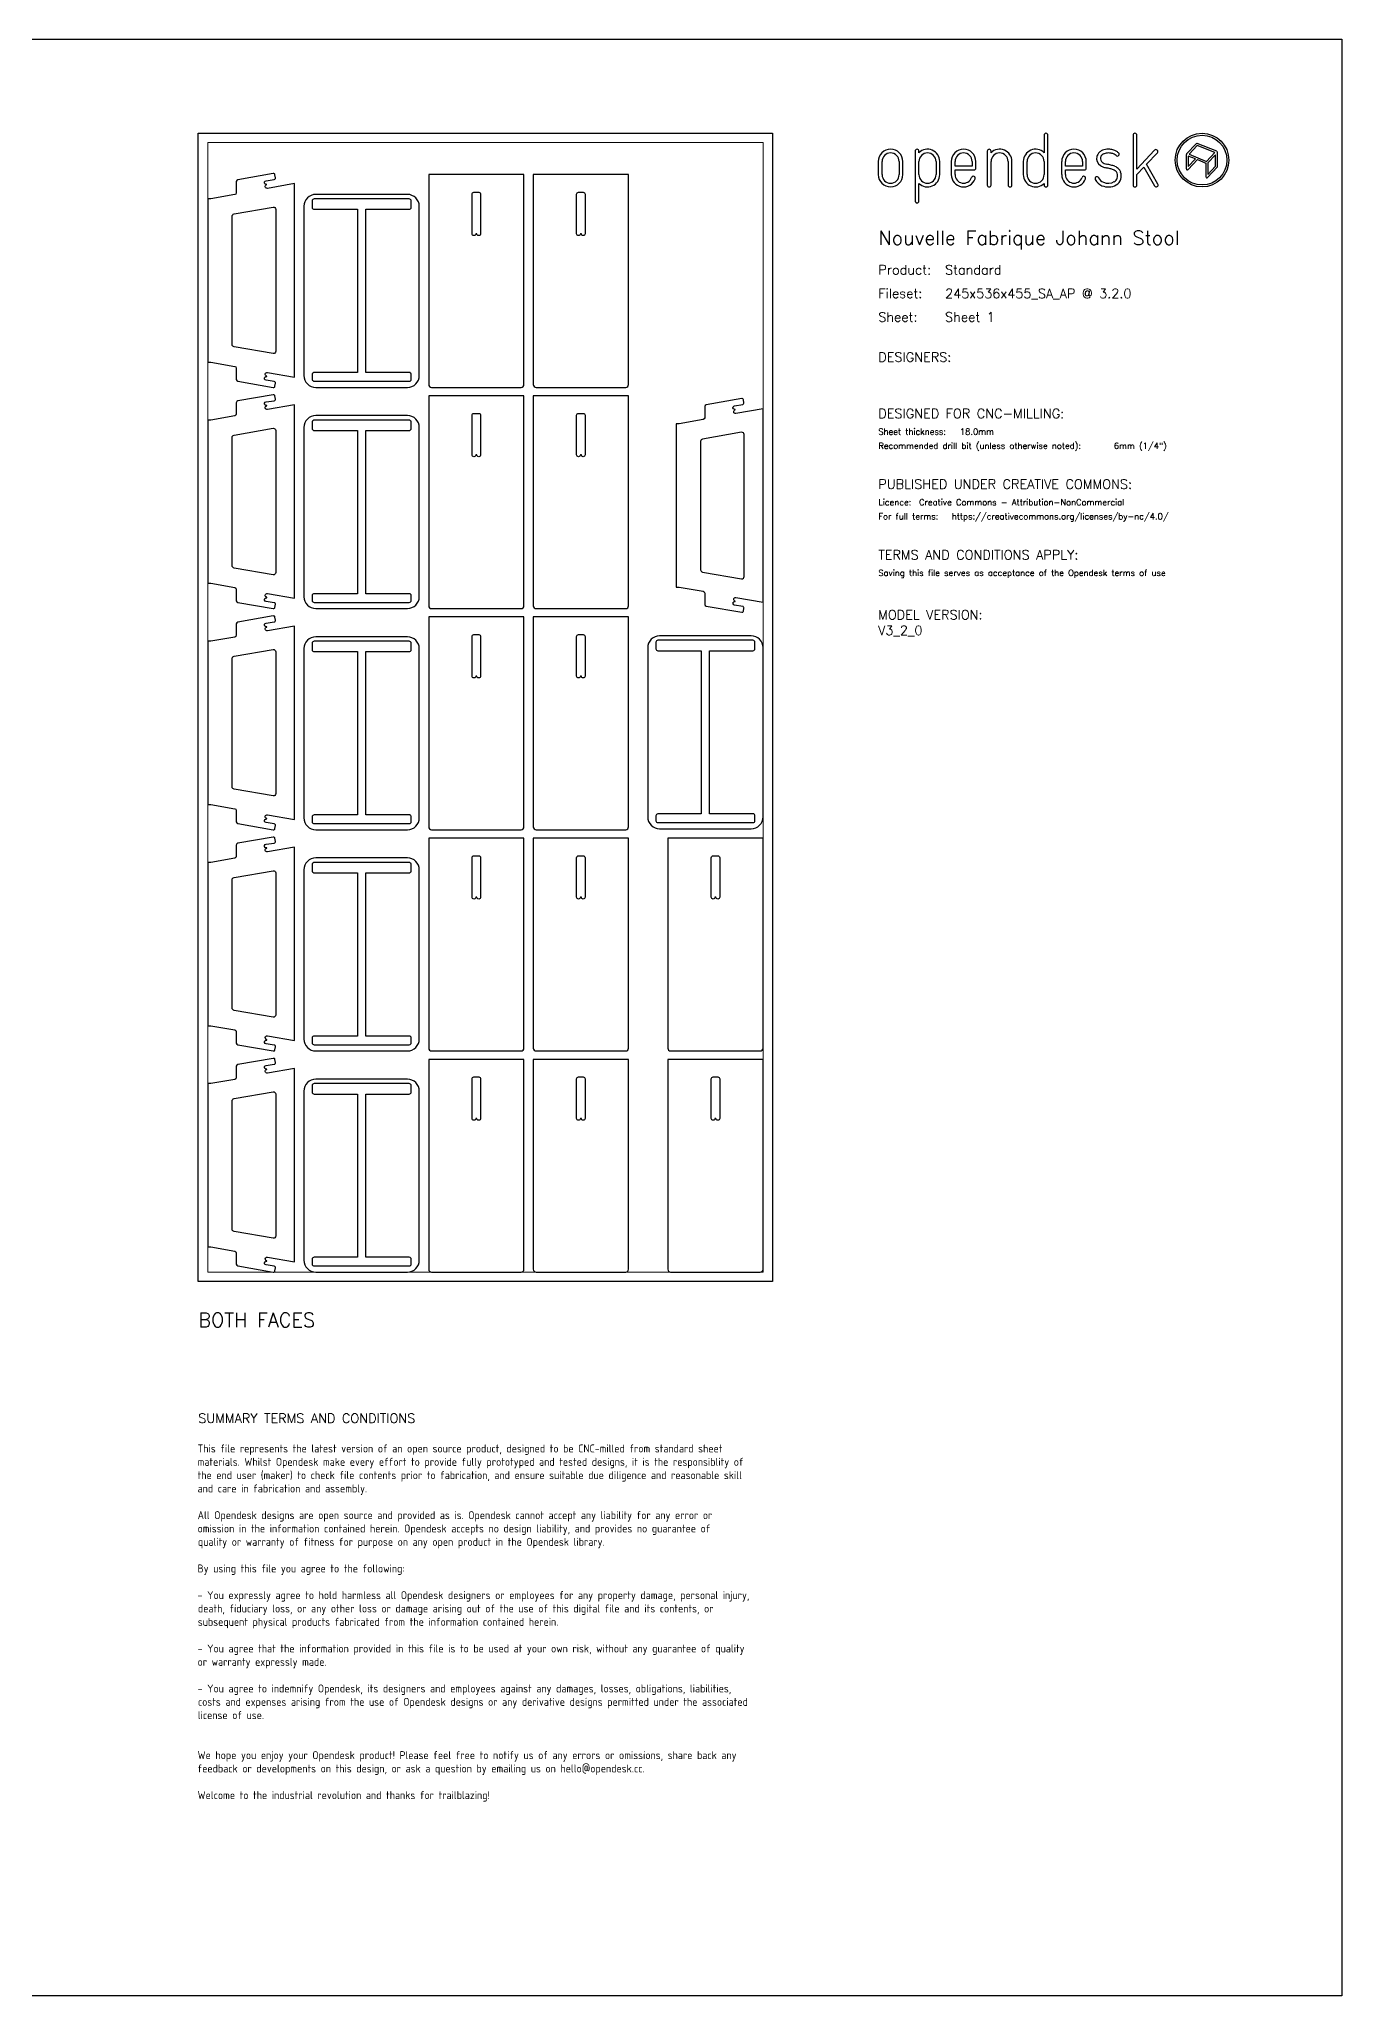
# Model space of a CAD drawing. Header units: millimetres. Extents: x -300 to 5880, y -300 to 4158.
# Drawn here: x 3112 to 5880, y 0 to 4158 of the extents above; entities that cross this region are included whole.
import ezdxf
from ezdxf.enums import TextEntityAlignment as Align

# ---------------------------------------------------------------- set-up
doc = ezdxf.new("R2010")
doc.units = ezdxf.units.MM
doc.layers.add('00-NOPRINT_TEXT', color=7, linetype='Continuous', lineweight=25)
doc.layers.add('00_NOPRINT_TOLERANCE', color=7, linetype='Continuous', lineweight=5)
for name, color, linetype, lineweight, true_color in [('BOARD_$TH-NOMINAL', 3, 'Continuous', 30, 0x00ff00), ('TOP-CUT-INSIDE_18.000MM', 1, 'Continuous', 25, 0xff1c00), ('TOP-CUT-OUTSIDE_18.000MM', 220, 'Continuous', 25, 0xff00d1), ('TOP-POCKET-INSIDE_12.000MM', 140, 'Continuous', 25, 0x00b1ff)]:
    doc.layers.add(name, color=color, linetype=linetype, lineweight=lineweight, true_color=true_color)
doc.styles.add('OD-ISOCP-17_221', font='isocp.shx')
doc.styles.add('OD-ISOCP-17_222', font='isocp.shx')
doc.styles.add('OD-ISOCP-17_223', font='isocp.shx')
doc.styles.add('OD-ISOCP-17_224', font='isocp.shx')
doc.styles.add('OD-ISOCP-17_225', font='isocp.shx')
doc.styles.add('OD-ISOCP-17_226', font='isocp.shx')
doc.styles.add('OD-ISOCP-17_227', font='isocp.shx')
doc.styles.add('OD-ISOCP-17_228', font='isocp.shx')
doc.styles.add('OD-ISOCP-17_229', font='isocp.shx')
doc.styles.add('OD-ISOCP-17_230', font='isocp.shx')
doc.styles.add('OD-ISOCP-17_231', font='isocp.shx')
doc.styles.add('OD-ISOCP-17_232', font='isocp.shx')
doc.styles.add('OD-ISOCP-17_233', font='isocp.shx')
doc.styles.add('OD-ISOCP-17_234', font='isocp.shx')
doc.styles.add('OD-ISOCP-17_235', font='isocp.shx')
doc.styles.add('OD-ISOCP-17_236', font='isocp.shx')
doc.styles.add('OD-ISOCP-17_237', font='isocp.shx')
doc.styles.add('OD-ISOCP-17_238', font='isocp.shx')
doc.styles.add('OD-ISOCP-17_239', font='isocp.shx')
doc.styles.add('OD-SIMPLEX-13_86', font='simplex.shx')
doc.styles.add('OD-SIMPLEX-20_82', font='simplex.shx')
doc.styles.add('OD-SIMPLEX-20_86', font='simplex.shx')
doc.styles.add('OD-SIMPLEX-20_88', font='simplex.shx')
doc.styles.add('OD-SIMPLEX-30_83', font='simplex.shx')
doc.styles.add('OD-SIMPLEX-30_87', font='simplex.shx')

# ---------------------------------------------------------------- blocks, each defined once
blk = doc.blocks.new('Borders Opendesk_7')
at = {"layer": '00-NOPRINT_TEXT'}
for p, q in [((0, 4158), (5880, 4158)), ((5880, 4158), (5880, 0)), ((5247.4, 3954), (5247.4, 3916.7)), ((5255.3, 3848), (5255.3, 3954)), ((5436.4, 3954), (5436.4, 3848)), ((5444.4, 3881.9), (5444.4, 3954)), ((4973.4, 3920.1), (4973.4, 3814.1)), ((4981.3, 3916.7), (4981.3, 3920.1)), ((5126.6, 3920.1), (5126.6, 3848)), ((5134.5, 3916.7), (5134.5, 3920.1)), ((5482.1, 3922), (5444.4, 3881.9)), ((5464.8, 3892.1), (5487.9, 3916.6)), ((5549.5, 3912.6), (5549.5, 3882.2)), ((5570.5, 3935.8), (5550.1, 3914)), ((5553.7, 3909.6), (5553.7, 3887.4)), ((5568.8, 3903.5), (5553.7, 3909.6)), ((5572.6, 3931.9), (5555.2, 3913.4)), ((5555.2, 3913.4), (5592.6, 3898.3)), ((5610, 3916.9), (5572.6, 3931.9)), ((5614.4, 3919.6), (5572.8, 3936.3)), ((5592.6, 3898.3), (5610, 3916.9)), ((5611.5, 3912.4), (5595.2, 3895.1)), ((5611.5, 3888.1), (5611.5, 3912.4)), ((5615.7, 3887.3), (5615.7, 3917.6)), ((4895, 3898), (4895, 3870.1)), ((4902.9, 3870.1), (4902.9, 3898)), ((4939.3, 3898), (4939.3, 3870.1)), ((4947.3, 3870.1), (4947.3, 3898)), ((4981.3, 3870.1), (4981.3, 3898)), ((5017.7, 3898), (5017.7, 3870.1)), ((5025.6, 3870.1), (5025.6, 3898)), ((5050, 3898), (5050, 3870.1)), ((5058, 3888.1), (5058, 3898)), ((5094.4, 3888.1), (5058, 3888.1)), ((5058, 3870.1), (5058, 3880.1)), ((5058, 3880.1), (5098.3, 3880.1)), ((5094.4, 3898), (5094.4, 3888.1)), ((5102.3, 3884.1), (5102.3, 3898)), ((5134.5, 3848), (5134.5, 3898)), ((5170.9, 3898), (5170.9, 3848)), ((5178.9, 3848), (5178.9, 3898)), ((5203, 3898), (5203, 3870.1)), ((5211, 3870.1), (5211, 3898)), ((5247.4, 3898), (5247.4, 3870.1)), ((5284.6, 3898), (5284.6, 3870.1)), ((5292.6, 3888.1), (5292.6, 3898)), ((5329, 3888.1), (5292.6, 3888.1)), ((5292.6, 3870.1), (5292.6, 3880.1)), ((5292.6, 3880.1), (5332.9, 3880.1)), ((5329, 3898), (5329, 3888.1)), ((5336.9, 3884.1), (5336.9, 3898)), ((5444.4, 3870.4), (5459.1, 3886)), ((5444.4, 3848), (5444.4, 3870.4)), ((5459.1, 3886), (5482.1, 3846)), ((5489, 3850), (5464.8, 3892.1)), ((5553.1, 3880.8), (5572.9, 3901.9)), ((5553.7, 3887.4), (5568.8, 3903.5)), ((5572.9, 3901.9), (5591.1, 3894.5)), ((5591.1, 3894.5), (5591.1, 3865.5)), ((5594.7, 3864.1), (5615.1, 3885.8)), ((5595.2, 3895.1), (5595.2, 3870.7)), ((5595.2, 3870.7), (5611.5, 3888.1)), ((4981.3, 3814.1), (4981.3, 3851.4)), ((5247.4, 3851.4), (5247.4, 3848)), ((5880, 0), (0, 0))]:
    blk.add_line(p, q, dxfattribs=at)
for radius in [57, 52.9]:
    blk.add_circle((5582.9, 3901), radius, dxfattribs=at)
for centre, radius, start, end in [((5251.3, 3954), 3.97, 0, 180), ((5440.4, 3954), 3.97, 0, 180), ((4921.1, 3898), 26.1, 0, 180), ((4921.1, 3898), 18.2, 0, 180), ((4977.3, 3920.1), 3.97, 0, 180), ((4999.5, 3898), 26.1, 0, 134.1316), ((4999.5, 3898), 18.2, 0, 180), ((5076.2, 3898), 26.1, 0, 180), ((5076.2, 3898), 18.2, 0, 180), ((5130.6, 3920.1), 3.97, 0, 180), ((5152.7, 3898), 26.1, 0, 134.1316), ((5152.7, 3898), 18.2, 0, 180), ((5229.2, 3898), 26.1, 45.8684, 180), ((5229.2, 3898), 18.2, 0, 180), ((5310.8, 3898), 26.1, 0, 180), ((5310.8, 3898), 18.2, 0, 180), ((5377.2, 3904.5), 18.3, 167.0964, 235.8453), ((5375.9, 3904.8), 16.9, 150.5139, 167.0489), ((5377.5, 3903.4), 19, 138.9882, 149.267), ((5377.5, 3903.4), 19, 127.9168, 138.9882), ((5380.5, 3899.5), 24, 111.7012, 127.9168), ((5375.9, 3904.8), 8.99, 151.0519, 168.0238), ((5377.5, 3903.4), 11.1, 138.9882, 148.8091), ((5377.5, 3903.4), 11.1, 127.9168, 138.9882), ((5380.5, 3899.5), 16, 111.7012, 127.9168), ((5383.5, 3891.9), 32.1, 90, 111.7012), ((5383.5, 3891.9), 24.2, 90, 111.7012), ((5383.5, 3878.8), 45.3, 80.7104, 90), ((5383.5, 3878.8), 37.3, 80.7104, 90), ((5385.9, 3893.2), 22.7, 71.5035, 80.7104), ((5385.9, 3893.2), 30.7, 71.5035, 80.7104), ((5387.1, 3896.7), 19, 61.0356, 71.5035), ((5387.1, 3896.7), 26.9, 61.0356, 71.5035), ((5387.1, 3896.7), 19, 46.7983, 61.0356), ((5387.1, 3896.7), 26.9, 46.7983, 61.0356), ((5402.8, 3913.5), 3.97, 226.7983, 46.7983), ((5485, 3919.3), 3.97, 316.7135, 136.7135), ((5551.6, 3912.6), 2.06, 136.7696, 180), ((5572, 3934.4), 2.06, 68.0714, 136.7696), ((5613.6, 3917.6), 2.06, 0, 68.0714), ((4921.1, 3870.1), 26.1, 180, 0), ((4921.1, 3870.1), 18.2, 180, 0), ((4999.5, 3870.1), 18.2, 180, 0), ((4999.5, 3870.1), 26.1, 225.8684, 0), ((5076.2, 3870.1), 26.1, 180, 340.0258), ((5076.2, 3870.1), 18.2, 180, 340.0258), ((5098.3, 3884.1), 3.97, 270, 0), ((5229.2, 3870.1), 26.1, 180, 314.1316), ((5229.2, 3870.1), 18.2, 180, 0), ((5310.8, 3870.1), 26.1, 180, 340.0258), ((5310.8, 3870.1), 18.2, 180, 340.0258), ((5332.9, 3884.1), 3.97, 270, 0), ((5377.2, 3904.5), 10.3, 167.9603, 235.8613), ((5382, 3911.6), 26.9, 235.8511, 248.0912), ((5382, 3911.6), 18.9, 235.8511, 248.0912), ((5388.7, 3928.4), 44.9, 248.0912, 257.5385), ((5388.7, 3928.4), 37, 248.0912, 257.5385), ((5300, 3526.6), 366.5, 76.1947, 77.5385), ((5300, 3526.6), 374.5, 76.1947, 77.5385), ((5372.7, 3822.5), 61.9, 69.1442, 76.1947), ((5372.7, 3822.5), 69.8, 69.1442, 76.1947), ((5389.5, 3866.6), 14.6, 38.9291, 69.1442), ((5389.5, 3866.6), 22.5, 38.9291, 69.1442), ((5393.9, 3870.2), 8.99, 17.5834, 38.9291), ((5385.6, 3867.6), 17.6, 343.8033, 17.5834), ((5393.9, 3870.2), 16.9, 17.5834, 38.9291), ((5385.6, 3867.6), 25.5, 343.8033, 17.5834), ((5551.6, 3882.2), 2.06, 180, 316.7696), ((5613.6, 3887.3), 2.06, 316.7696, 0), ((5097, 3862.6), 3.97, 340.0258, 160.0258), ((5130.6, 3848), 3.97, 180, 0), ((5174.9, 3848), 3.97, 180, 0), ((5251.3, 3848), 3.97, 180, 0), ((5331.6, 3862.6), 3.97, 340.0258, 160.0258), ((5359.7, 3861.7), 3.97, 24.786, 204.786), ((5380.2, 3871.2), 26.6, 204.786, 247.9544), ((5380.2, 3871.2), 18.7, 204.786, 247.9544), ((5383.5, 3879.3), 35.4, 247.9544, 298.2026), ((5383.5, 3879.3), 27.4, 247.9544, 298.2026), ((5390.6, 3866.1), 12.5, 298.2026, 343.8033), ((5390.6, 3866.1), 20.4, 298.2026, 343.8033), ((5440.4, 3848), 3.97, 180, 0), ((5485.5, 3848), 3.97, 209.8417, 29.8417), ((5593.2, 3865.5), 2.06, 180, 316.7696), ((4977.3, 3814.1), 3.97, 180, 0)]:
    blk.add_arc(centre, radius, start, end, dxfattribs=at)
at = {"layer": '00_NOPRINT_TOLERANCE', "ltscale": 0.379202}
for p, q in [((3450, 3958), (4670, 3958)), ((3450, 1518), (3450, 3958)), ((4670, 3958), (4670, 1518)), ((4670, 1518), (3450, 1518))]:
    blk.add_line(p, q, dxfattribs=at)
at = {"layer": '00_NOPRINT_TOLERANCE', "ltscale": 0.380876}
for p, q in [((3470, 3938), (4650, 3938)), ((4650, 1538), (3470, 1538))]:
    blk.add_line(p, q, dxfattribs=at)
at = {"layer": '00_NOPRINT_TOLERANCE', "ltscale": 0.380023}
for p, q in [((3470, 1538), (3470, 3938)), ((4650, 3938), (4650, 1538))]:
    blk.add_line(p, q, dxfattribs=at)
at = {"layer": 'BOARD_$TH-NOMINAL'}
for p, q in [((3450, 3958), (4670, 3958)), ((3450, 1518), (3450, 3958)), ((4670, 3958), (4670, 1518)), ((4670, 1518), (3450, 1518))]:
    blk.add_line(p, q, dxfattribs=at)
at = {"layer": '00-NOPRINT_TEXT'}
for s, height, style, p in [('Nouvelle Fabrique Johann Stool', 30, 'OD-SIMPLEX-30_83', (4895, 3720.9)), ('Product:', 20, 'OD-SIMPLEX-20_82', (4895, 3657.9)), ('Standard', 20, 'OD-SIMPLEX-20_82', (5036.9, 3657.9)), ('Fileset:', 20, 'OD-SIMPLEX-20_82', (4895, 3607.7)), ('245x536x455_SA_AP @ 3.2.0', 20, 'OD-SIMPLEX-20_82', (5036.9, 3607.6)), ('Sheet:', 20, 'OD-SIMPLEX-20_82', (4895, 3557.4)), ('Sheet 1', 20, 'OD-SIMPLEX-20_82', (5036.9, 3557.5)), ('DESIGNERS:', 20, 'OD-SIMPLEX-20_82', (4895, 3472.4)), ('DESIGNED FOR CNC-MILLING:', 20, 'OD-SIMPLEX-20_82', (4895, 3352.4)), ('Sheet thickness:', 13, 'OD-SIMPLEX-13_86', (4895, 3317.4)), ('18.0mm', 13, 'OD-SIMPLEX-13_86', (5068.3, 3317.4)), ('Recommended drill bit (unless otherwise noted):', 13, 'OD-SIMPLEX-13_86', (4895, 3287.4)), ('6mm (1/4")', 13, 'OD-SIMPLEX-13_86', (5395.5, 3287.4)), ('PUBLISHED UNDER CREATIVE COMMONS:', 20, 'OD-SIMPLEX-20_82', (4895, 3202.4)), ('Licence:', 13, 'OD-SIMPLEX-13_86', (4895, 3167.4)), ('Creative Commons - Attribution-NonCommercial', 13, 'OD-SIMPLEX-13_86', (4981.5, 3167.4)), ('For full terms:', 13, 'OD-SIMPLEX-13_86', (4895, 3137.4)), ('https://creativecommons.org/licenses/by-nc/4.0/', 13, 'OD-SIMPLEX-13_86', (5051.1, 3137.4)), ('TERMS AND CONDITIONS APPLY:', 20, 'OD-SIMPLEX-20_82', (4895, 3052.3)), ('Saving this file serves as acceptance of the Opendesk terms of use ', 13, 'OD-SIMPLEX-13_86', (4895, 3017.3))]:
    blk.add_text(s, height=height, dxfattribs=dict(at, style=style)).set_placement(p)
at = {"layer": '00-NOPRINT_TEXT', "color": 7}
for s, height, style, p in [('BOTH FACES', 30, 'OD-SIMPLEX-30_87', (3450, 1451.3)), ('SUMMARY TERMS AND CONDITIONS', 20, 'OD-SIMPLEX-20_86', (3450, 1237.4))]:
    blk.add_text(s, height=height, dxfattribs=dict(at, style=style)).set_placement(p, align=Align.TOP_LEFT)
for s, style, p in [('This file represents the latest version of an open source product, designed to be CNC-milled from standard sheet', 'OD-ISOCP-17_221', (3448.5, 1154.7)), ('materials. Whilst Opendesk make every effort to provide fully prototyped and tested designs, it is the responsiblity of', 'OD-ISOCP-17_222', (3448.5, 1126.3)), ('the end user (maker) to check file contents prior to fabrication, and ensure suitable due diligence and reasonable skill', 'OD-ISOCP-17_223', (3448.5, 1098)), ('and care in fabrication and assembly.', 'OD-ISOCP-17_224', (3448.5, 1069.7)), ('All Opendesk designs are open source and provided as is. Opendesk cannot accept any liability for any error or', 'OD-ISOCP-17_225', (3448.5, 1013)), ('omission in the information contained herein. Opendesk accepts no design liability, and provides no guarantee of', 'OD-ISOCP-17_226', (3448.5, 984.7)), ('quality or warranty of fitness for purpose on any open product in the Opendesk library.', 'OD-ISOCP-17_227', (3449.1, 956.3)), ('By using this file you agree to the following:', 'OD-ISOCP-17_228', (3448.5, 899.7)), ('- You expressly agree to hold harmless all Opendesk designers or employees for any property damage, personal injury,', 'OD-ISOCP-17_229', (3448.5, 843)), ('death, fiduciary loss, or any other loss or damage arising out of the use of this digital file and its contents, or', 'OD-ISOCP-17_230', (3449.1, 814.7)), ('subsequent physical products fabricated from the information contained herein.', 'OD-ISOCP-17_231', (3449, 786.3)), ('- You agree that the information provided in this file is to be used at your own risk, without any guarantee of quality', 'OD-ISOCP-17_232', (3448.5, 729.7)), ('or warranty expressly made.', 'OD-ISOCP-17_233', (3448.5, 701.3)), ('- You agree to indemnify Opendesk, its designers and employees against any damages, losses, obligations, liabilities,', 'OD-ISOCP-17_234', (3448.5, 644.7)), ('costs and expenses arising from the use of Opendesk designs or any derivative designs permitted under the associated', 'OD-ISOCP-17_235', (3449.1, 616.3)), ('license of use.', 'OD-ISOCP-17_236', (3448.8, 588)), ('We hope you enjoy your Opendesk product! Please feel free to notify us of any errors or omissions, share back any', 'OD-ISOCP-17_237', (3448.5, 503)), ('feedback or developments on this design, or ask a question by emailing us on hello@opendesk.cc.', 'OD-ISOCP-17_238', (3448.5, 474.7)), ('Welcome to the industrial revolution and thanks for trailblazing!', 'OD-ISOCP-17_239', (3448.5, 418))]:
    blk.add_text(s, height=17, dxfattribs=dict(at, style=style)).set_placement(p)

msp = doc.modelspace()

# ---------------------------------------------------------------- linework, layer by layer
at = {"layer": 'TOP-CUT-INSIDE_18.000MM'}
for points in [[(4031.8, 3828.6, -0.414214), (4035.8, 3832.6), (4045.8, 3832.6, -0.414214), (4049.8, 3828.6), (4049.8, 3744.6, -1), (4041.8, 3744.6), (4039.8, 3744.6, -1), (4031.8, 3744.6), (4031.8, 3828.6)], [(4254, 3828.6, -0.414214), (4258, 3832.6), (4268, 3832.6, -0.414214), (4272, 3828.6), (4272, 3744.6, -1), (4264, 3744.6), (4262, 3744.6, -1), (4254, 3744.6), (4254, 3828.6)], [(4031.8, 3358.6, -0.414214), (4035.8, 3362.6), (4045.8, 3362.6, -0.414214), (4049.8, 3358.6), (4049.8, 3274.6, -1), (4041.8, 3274.6), (4039.8, 3274.6, -1), (4031.8, 3274.6), (4031.8, 3358.6)], [(4254, 3274.6), (4254, 3358.6, -0.414214), (4258, 3362.6), (4268, 3362.6, -0.414214), (4272, 3358.6), (4272, 3274.6, -1), (4264, 3274.6), (4262, 3274.6, -1), (4254, 3274.6)], [(4031.8, 2888.6, -0.414214), (4035.8, 2892.6), (4045.8, 2892.6, -0.414214), (4049.8, 2888.6), (4049.8, 2804.6, -1), (4041.8, 2804.6), (4039.8, 2804.6, -1), (4031.8, 2804.6), (4031.8, 2888.6)], [(4254, 2804.6), (4254, 2888.6, -0.414214), (4258, 2892.6), (4268, 2892.6, -0.414214), (4272, 2888.6), (4272, 2804.6, -1), (4264, 2804.6), (4262, 2804.6, -1), (4254, 2804.6)], [(4031.8, 2418.6, -0.414214), (4035.8, 2422.6), (4045.8, 2422.6, -0.414214), (4049.8, 2418.6), (4049.8, 2334.6, -1), (4041.8, 2334.6), (4039.8, 2334.6, -1), (4031.8, 2334.6), (4031.8, 2418.6)], [(4254, 2334.6), (4254, 2418.6, -0.414214), (4258, 2422.6), (4268, 2422.6, -0.414214), (4272, 2418.6), (4272, 2334.6, -1), (4264, 2334.6), (4262, 2334.6, -1), (4254, 2334.6)], [(4539.9, 2334.6), (4539.9, 2418.6, -0.414214), (4543.9, 2422.6), (4553.9, 2422.6, -0.414214), (4557.9, 2418.6), (4557.9, 2334.6, -1), (4549.9, 2334.6), (4547.9, 2334.6, -1), (4539.9, 2334.6)], [(4031.8, 1948.6, -0.414214), (4035.8, 1952.6), (4045.8, 1952.6, -0.414214), (4049.8, 1948.6), (4049.8, 1864.6, -1), (4041.8, 1864.6), (4039.8, 1864.6, -1), (4031.8, 1864.6), (4031.8, 1948.6)], [(4254, 1864.6), (4254, 1948.6, -0.414214), (4258, 1952.6), (4268, 1952.6, -0.414214), (4272, 1948.6), (4272, 1864.6, -1), (4264, 1864.6), (4262, 1864.6, -1), (4254, 1864.6)], [(4539.9, 1948.6, -0.414214), (4543.9, 1952.6), (4553.9, 1952.6, -0.414214), (4557.9, 1948.6), (4557.9, 1864.6, -1), (4549.9, 1864.6), (4547.9, 1864.6, -1), (4539.9, 1864.6), (4539.9, 1948.6)]]:
    msp.add_lwpolyline(points, format="xyb", dxfattribs=at)
for points in [[(3522, 3509), (3522, 3781.7, -0.364633), (3526.1, 3786.7), (3608.8, 3801, -0.465595), (3614.6, 3796.1), (3614.6, 3494.7, -0.465595), (3608.8, 3489.8), (3526.1, 3504.1, -0.364633)], [(3522, 3039), (3522, 3311.7, -0.364633), (3526.1, 3316.7), (3608.8, 3331, -0.465595), (3614.6, 3326.1), (3614.6, 3024.7, -0.465595), (3608.8, 3019.8), (3526.1, 3034.1, -0.364633)], [(4517.4, 3303.2), (4517.4, 3030.5, 0.364633), (4521.5, 3025.6), (4604.1, 3011.2, 0.465595), (4610, 3016.1), (4610, 3317.6, 0.465595), (4604.1, 3322.5), (4521.5, 3308.1, 0.364633)], [(3522, 2569), (3522, 2841.7, -0.364633), (3526.1, 2846.7), (3608.8, 2861, -0.465595), (3614.6, 2856.1), (3614.6, 2554.7, -0.465595), (3608.8, 2549.8), (3526.1, 2564.1, -0.364633)], [(3522, 2099), (3522, 2371.7, -0.364633), (3526.1, 2376.7), (3608.8, 2391, -0.465595), (3614.6, 2386.1), (3614.6, 2084.7, -0.465595), (3608.8, 2079.8), (3526.1, 2094.1, -0.364633)], [(3522, 1629), (3522, 1901.7, -0.364633), (3526.1, 1906.7), (3608.8, 1921, -0.465595), (3614.6, 1916.1), (3614.6, 1614.7, -0.465595), (3608.8, 1609.8), (3526.1, 1624.1, -0.364633)]]:
    msp.add_lwpolyline(points, format="xyb", close=True, dxfattribs=at)
at = {"layer": 'TOP-CUT-OUTSIDE_18.000MM'}
for points in [[(3595.6, 3848.8), (3595.5, 3849.2, -1.031393), (3594.2, 3857.1), (3611.5, 3859.7, 0.419567), (3614, 3863.2), (3612.8, 3869.8, 0.414214), (3609.4, 3872.2), (3533.8, 3859.1, 0.340209), (3530.7, 3855.5), (3530.7, 3831.2, -0.352714), (3527.4, 3827.5), (3476.3, 3818.6), (3470, 3818.6), (3470, 3471.6), (3476.3, 3471.6), (3527.4, 3462.7, -0.352714), (3530.7, 3458.9), (3530.7, 3434.7, 0.340209), (3533.8, 3431.1), (3609.4, 3418, 0.414214), (3612.8, 3420.4), (3614, 3427, 0.419567), (3611.5, 3430.5), (3594.2, 3433.1, -1.018411), (3595.4, 3441), (3595.6, 3442, -1), (3596.9, 3449.9), (3654.6, 3439.9), (3654.6, 3850.9), (3596.9, 3840.9, -1)], [(4141.9, 3424), (4141.9, 3870.1), (3939.6, 3870.1), (3939.6, 3424, 0.414214), (3945.6, 3418), (4135.9, 3418, 0.414214)], [(4364.2, 3424), (4364.2, 3870.1), (4161.9, 3870.1), (4161.9, 3424, 0.414214), (4167.9, 3418), (4358.2, 3418, 0.414214)], [(3919.6, 3802.8, 0.414214), (3894.4, 3828), (3699.8, 3828, 0.414214), (3674.6, 3802.8), (3674.6, 3443.2, 0.414214), (3699.8, 3418), (3894.4, 3418, 0.414214), (3919.6, 3443.2)], [(3595.6, 3378.8), (3595.5, 3379.2, -1.031393), (3594.2, 3387.1), (3611.5, 3389.7, 0.419567), (3614, 3393.2), (3612.8, 3399.8, 0.414214), (3609.4, 3402.2), (3533.8, 3389.1, 0.340209), (3530.7, 3385.5), (3530.7, 3361.2, -0.352714), (3527.4, 3357.5), (3476.3, 3348.6), (3470, 3348.6), (3470, 3001.6), (3476.3, 3001.6), (3527.4, 2992.7, -0.352714), (3530.7, 2988.9), (3530.7, 2964.7, 0.340209), (3533.8, 2961.1), (3609.4, 2948, 0.414214), (3612.8, 2950.4), (3614, 2957, 0.419567), (3611.5, 2960.5), (3594.2, 2963.1, -1.018411), (3595.4, 2971), (3595.6, 2972, -1), (3596.9, 2979.9), (3654.6, 2969.9), (3654.6, 3380.9), (3596.9, 3370.9, -1)], [(4141.9, 2954), (4141.9, 3400.1), (3939.6, 3400.1), (3939.6, 2954, 0.414214), (3945.6, 2948), (4135.9, 2948, 0.414214)], [(4358.2, 2948, 0.414214), (4364.2, 2954), (4364.2, 3400.1), (4161.9, 3400.1), (4161.9, 2954, 0.414214), (4167.9, 2948)], [(4592.3, 2971.4), (4650, 2961.3), (4650, 3372.4), (4592.3, 3362.3, -1), (4591, 3370.2), (4590.8, 3371.2, -1.018411), (4589.6, 3379.1), (4606.8, 3381.8, 0.419567), (4609.3, 3385.3), (4608.2, 3391.8, 0.414214), (4604.7, 3394.3), (4529.2, 3381.1, 0.340209), (4526.1, 3377.5), (4526.1, 3353.3, -0.352714), (4522.8, 3349.5), (4471.6, 3340.7), (4465.4, 3340.7), (4465.4, 2993.7), (4471.6, 2993.7), (4522.8, 2984.8, -0.352714), (4526.1, 2981), (4526.1, 2956.8, 0.340209), (4529.2, 2953.2), (4604.7, 2940.1, 0.414214), (4608.2, 2942.5), (4609.3, 2949, 0.419567), (4606.8, 2952.5), (4589.6, 2955.2, -1.031393), (4590.9, 2963.1), (4591, 2963.5, -1)], [(3919.6, 3332.8, 0.414214), (3894.4, 3358), (3699.8, 3358, 0.414214), (3674.6, 3332.8), (3674.6, 2973.2, 0.414214), (3699.8, 2948), (3894.4, 2948, 0.414214), (3919.6, 2973.2)], [(3595.6, 2908.8), (3595.5, 2909.2, -1.031393), (3594.2, 2917.1), (3611.5, 2919.7, 0.419567), (3614, 2923.2), (3612.8, 2929.8, 0.414214), (3609.4, 2932.2), (3533.8, 2919.1, 0.340209), (3530.7, 2915.5), (3530.7, 2891.2, -0.352714), (3527.4, 2887.5), (3476.3, 2878.6), (3470, 2878.6), (3470, 2531.6), (3476.3, 2531.6), (3527.4, 2522.7, -0.352714), (3530.7, 2518.9), (3530.7, 2494.7, 0.340209), (3533.8, 2491.1), (3609.4, 2478, 0.414214), (3612.8, 2480.4), (3614, 2487, 0.419567), (3611.5, 2490.5), (3594.2, 2493.1, -1.018411), (3595.4, 2501), (3595.6, 2502, -1), (3596.9, 2509.9), (3654.6, 2499.9), (3654.6, 2910.9), (3596.9, 2900.9, -1)], [(3945.6, 2478), (4135.9, 2478, 0.414214), (4141.9, 2484), (4141.9, 2930.1), (3939.6, 2930.1), (3939.6, 2484, 0.414214)], [(4364.2, 2930.1), (4161.9, 2930.1), (4161.9, 2484, 0.414214), (4167.9, 2478), (4358.2, 2478, 0.414214), (4364.2, 2484)], [(3919.6, 2862.8, 0.414214), (3894.4, 2888), (3699.8, 2888, 0.414214), (3674.6, 2862.8), (3674.6, 2503.2, 0.414214), (3699.8, 2478), (3894.4, 2478, 0.414214), (3919.6, 2503.2)], [(4650, 2864.9, 0.414214), (4624.8, 2890.1), (4430.2, 2890.1, 0.414214), (4405, 2864.9), (4405, 2505.3, 0.414214), (4430.2, 2480.1), (4624.8, 2480.1, 0.414214), (4650, 2505.3)], [(3595.6, 2438.8), (3595.5, 2439.2, -1.031393), (3594.2, 2447.1), (3611.5, 2449.7, 0.419567), (3614, 2453.2), (3612.8, 2459.8, 0.414214), (3609.4, 2462.2), (3533.8, 2449.1, 0.340209), (3530.7, 2445.5), (3530.7, 2421.2, -0.352714), (3527.4, 2417.5), (3476.3, 2408.6), (3470, 2408.6), (3470, 2061.6), (3476.3, 2061.6), (3527.4, 2052.7, -0.352714), (3530.7, 2048.9), (3530.7, 2024.7, 0.340209), (3533.8, 2021.1), (3609.4, 2008, 0.414214), (3612.8, 2010.4), (3614, 2017, 0.419567), (3611.5, 2020.5), (3594.2, 2023.1, -1.018411), (3595.4, 2031), (3595.6, 2032, -1), (3596.9, 2039.9), (3654.6, 2029.9), (3654.6, 2440.9), (3596.9, 2430.9, -1)], [(3945.6, 2008), (4135.9, 2008, 0.414214), (4141.9, 2014), (4141.9, 2460.1), (3939.6, 2460.1), (3939.6, 2014, 0.414214)], [(4358.2, 2008, 0.414214), (4364.2, 2014), (4364.2, 2460.1), (4161.9, 2460.1), (4161.9, 2014, 0.414214), (4167.9, 2008)], [(4650, 2014), (4650, 2460.1), (4447.7, 2460.1), (4447.7, 2014, 0.414214), (4453.7, 2008), (4644, 2008, 0.414214)], [(3919.6, 2392.8, 0.414214), (3894.4, 2418), (3699.8, 2418, 0.414214), (3674.6, 2392.8), (3674.6, 2033.2, 0.414214), (3699.8, 2008), (3894.4, 2008, 0.414214), (3919.6, 2033.2)], [(3595.6, 1968.8), (3595.5, 1969.2, -1.031393), (3594.2, 1977.1), (3611.5, 1979.7, 0.419567), (3614, 1983.2), (3612.8, 1989.8, 0.414214), (3609.4, 1992.2), (3533.8, 1979.1, 0.340209), (3530.7, 1975.5), (3530.7, 1951.2, -0.352714), (3527.4, 1947.5), (3476.3, 1938.6), (3470, 1938.6), (3470, 1591.6), (3476.3, 1591.6), (3527.4, 1582.7, -0.352714), (3530.7, 1578.9), (3530.7, 1554.7, 0.340209), (3533.8, 1551.1), (3609.4, 1538, 0.414214), (3612.8, 1540.4), (3614, 1547, 0.419567), (3611.5, 1550.5), (3594.2, 1553.1, -1.018411), (3595.4, 1561), (3595.6, 1562, -1), (3596.9, 1569.9), (3654.6, 1559.9), (3654.6, 1970.9), (3596.9, 1960.9, -1)], [(4141.9, 1544), (4141.9, 1990.1), (3939.6, 1990.1), (3939.6, 1544, 0.414214), (3945.6, 1538), (4135.9, 1538, 0.414214)], [(4364.2, 1544), (4364.2, 1990.1), (4161.9, 1990.1), (4161.9, 1544, 0.414214), (4167.9, 1538), (4358.2, 1538, 0.414214)], [(4650, 1544), (4650, 1990.1), (4447.7, 1990.1), (4447.7, 1544, 0.414214), (4453.7, 1538), (4644, 1538, 0.414214)], [(3919.6, 1922.8, 0.414214), (3894.4, 1948), (3699.8, 1948, 0.414214), (3674.6, 1922.8), (3674.6, 1563.2, 0.414214), (3699.8, 1538), (3894.4, 1538, 0.414214), (3919.6, 1563.2)]]:
    msp.add_lwpolyline(points, format="xyb", close=True, dxfattribs=at)
at = {"layer": 'TOP-POCKET-INSIDE_12.000MM'}
for points in [[(3902.5, 3435), (3902.5, 3445.6, 0.429303), (3898.3, 3449.6), (3806.1, 3449.6), (3806.1, 3796.4), (3898.3, 3796.4, 0.414214), (3902.3, 3800.4), (3902.3, 3814.4, 0.414214), (3898.3, 3818.4), (3696, 3818.4, 0.414214), (3692, 3814.4), (3692, 3800.4, 0.414214), (3696, 3796.4), (3788.1, 3796.4), (3788.1, 3449.6), (3696, 3449.6, 0.414214), (3692, 3445.6), (3692, 3435.1, 0.414214), (3696, 3431.1), (3898.3, 3431.1, 0.429303), (3902.5, 3435)], [(3902.5, 2965), (3902.5, 2975.6, 0.429303), (3898.3, 2979.6), (3806.1, 2979.6), (3806.1, 3326.4), (3898.3, 3326.4, 0.414214), (3902.3, 3330.4), (3902.3, 3344.4, 0.414214), (3898.3, 3348.4), (3696, 3348.4, 0.414214), (3692, 3344.4), (3692, 3330.4, 0.414214), (3696, 3326.4), (3788.1, 3326.4), (3788.1, 2979.6), (3696, 2979.6, 0.414214), (3692, 2975.6), (3692, 2965.1, 0.414214), (3696, 2961.1), (3898.3, 2961.1, 0.429303), (3902.5, 2965)], [(3902.5, 2495), (3902.5, 2505.6, 0.429303), (3898.3, 2509.6), (3806.1, 2509.6), (3806.1, 2856.4), (3898.3, 2856.4, 0.414214), (3902.3, 2860.4), (3902.3, 2874.4, 0.414214), (3898.3, 2878.4), (3696, 2878.4, 0.414214), (3692, 2874.4), (3692, 2860.4, 0.414214), (3696, 2856.4), (3788.1, 2856.4), (3788.1, 2509.6), (3696, 2509.6, 0.414214), (3692, 2505.6), (3692, 2495.1, 0.414214), (3696, 2491.1), (3898.3, 2491.1, 0.429303), (3902.5, 2495)], [(4632.9, 2497.1), (4632.9, 2507.7, 0.429303), (4628.7, 2511.7), (4536.5, 2511.7), (4536.5, 2858.5), (4628.7, 2858.5, 0.414214), (4632.7, 2862.5), (4632.7, 2876.5, 0.414214), (4628.7, 2880.5), (4426.3, 2880.5, 0.414214), (4422.3, 2876.5), (4422.3, 2862.5, 0.414214), (4426.3, 2858.5), (4518.5, 2858.5), (4518.5, 2511.7), (4426.3, 2511.7, 0.414214), (4422.3, 2507.7), (4422.3, 2497.2, 0.414214), (4426.3, 2493.2), (4628.7, 2493.2, 0.429303), (4632.9, 2497.1)], [(3902.5, 2025), (3902.5, 2035.6, 0.429303), (3898.3, 2039.6), (3806.1, 2039.6), (3806.1, 2386.4), (3898.3, 2386.4, 0.414214), (3902.3, 2390.4), (3902.3, 2404.4, 0.414214), (3898.3, 2408.4), (3696, 2408.4, 0.414214), (3692, 2404.4), (3692, 2390.4, 0.414214), (3696, 2386.4), (3788.1, 2386.4), (3788.1, 2039.6), (3696, 2039.6, 0.414214), (3692, 2035.6), (3692, 2025.1, 0.414214), (3696, 2021.1), (3898.3, 2021.1, 0.429303), (3902.5, 2025)], [(3902.5, 1555), (3902.5, 1565.6, 0.429303), (3898.3, 1569.6), (3806.1, 1569.6), (3806.1, 1916.4), (3898.3, 1916.4, 0.414214), (3902.3, 1920.4), (3902.3, 1934.4, 0.414214), (3898.3, 1938.4), (3696, 1938.4, 0.414214), (3692, 1934.4), (3692, 1920.4, 0.414214), (3696, 1916.4), (3788.1, 1916.4), (3788.1, 1569.6), (3696, 1569.6, 0.414214), (3692, 1565.6), (3692, 1555.1, 0.414214), (3696, 1551.1), (3898.3, 1551.1, 0.429303), (3902.5, 1555)]]:
    msp.add_lwpolyline(points, format="xyb", dxfattribs=at)

# ---------------------------------------------------------------- block references
msp.add_blockref('Borders Opendesk_7', (0, 0))

# ---------------------------------------------------------------- texts
at = {"insert": (4894.6, 2944.9), "char_height": 20, "width": 292.308, "attachment_point": 1, "style": 'OD-SIMPLEX-20_88'}
msp.add_mtext('MODEL VERSION:\\PV3_2_0', dxfattribs=at)

doc.saveas('drawing.dxf')
